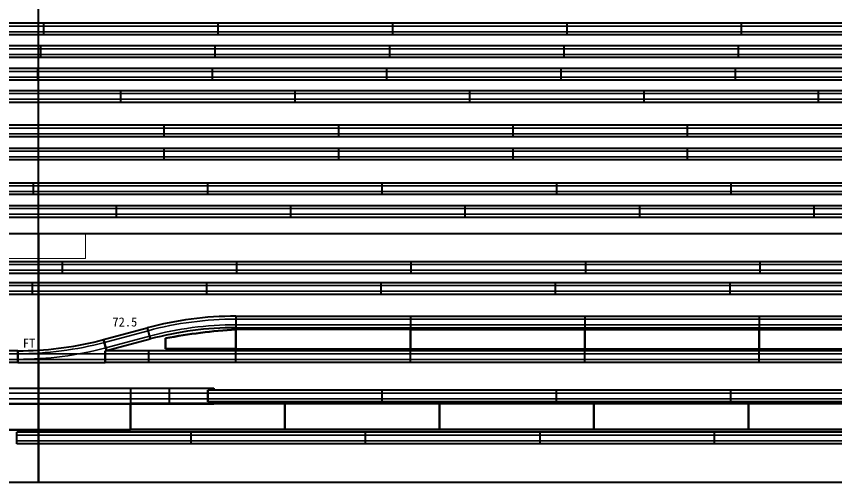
# Model space of a CAD drawing. Units: millimetres, scale not verified. Extents: x -3771 to 6012, y -4101 to 3321.
# Drawn here: x 1176 to 2490, y -301 to 448 of the extents above; entities that cross this region are included whole.
import ezdxf
from ezdxf.enums import TextEntityAlignment as Align

# ---------------------------------------------------------------- set-up
doc = ezdxf.new("R2010")
doc.units = ezdxf.units.MM
doc.header["$LTSCALE"] = 8
doc.linetypes.add('DASHED1', pattern=[1.8, 1.2, -0.6])
for name, color, linetype, lineweight in [('0-0', 7, 'Continuous', 40), ('0-7', 6, 'Continuous', 40), ('0-8', 7, 'Continuous', 40)]:
    doc.layers.add(name, color=color, linetype=linetype, lineweight=lineweight)
doc.layers.add('0-F', color=7, linetype='Continuous')
doc.styles.add('ＭＳ ゴシック', font='')
doc.styles.get('ＭＳ ゴシック').set_extended_font_data('MS Gothic')

msp = doc.modelspace()

# ---------------------------------------------------------------- linework, layer by layer
at = {"layer": '0-0'}
for p, q in [((1220.398, 437.039), (940.398, 437.039)), ((1500.398, 437.039), (1220.398, 437.039)), ((1220.398, 418.539), (1220.398, 437.039)), ((1220.398, 418.539), (1220.398, 437.039)), ((1780.398, 437.039), (1500.398, 437.039)), ((1500.398, 418.539), (1500.398, 437.039)), ((1500.398, 418.539), (1500.398, 437.039)), ((2060.398, 437.039), (1780.398, 437.039)), ((1780.398, 418.539), (1780.398, 437.039)), ((1780.398, 418.539), (1780.398, 437.039)), ((2340.398, 437.039), (2060.398, 437.039)), ((2060.398, 418.539), (2060.398, 437.039)), ((2060.398, 418.539), (2060.398, 437.039)), ((2620.398, 437.039), (2340.398, 437.039)), ((2340.398, 418.539), (2340.398, 437.039)), ((2340.398, 418.539), (2340.398, 437.039)), ((1220.398, 418.539), (940.398, 418.539)), ((1500.398, 418.539), (1220.398, 418.539)), ((1780.398, 418.539), (1500.398, 418.539)), ((2060.398, 418.539), (1780.398, 418.539)), ((2340.398, 418.539), (2060.398, 418.539)), ((2620.398, 418.539), (2340.398, 418.539)), ((1215.631, 400.735), (935.631, 400.735)), ((1495.631, 400.735), (1215.631, 400.735)), ((1215.631, 382.235), (1215.631, 400.735)), ((1215.631, 382.235), (1215.631, 400.735)), ((1775.631, 400.735), (1495.631, 400.735)), ((1495.631, 382.235), (1495.631, 400.735)), ((1495.631, 382.235), (1495.631, 400.735)), ((2055.631, 400.735), (1775.631, 400.735)), ((1775.631, 382.235), (1775.631, 400.735)), ((1775.631, 382.235), (1775.631, 400.735)), ((2335.631, 400.735), (2055.631, 400.735)), ((2055.631, 382.235), (2055.631, 400.735)), ((2055.631, 382.235), (2055.631, 400.735)), ((2615.631, 400.735), (2335.631, 400.735)), ((2335.631, 382.235), (2335.631, 400.735)), ((2335.631, 382.235), (2335.631, 400.735)), ((1215.631, 382.235), (935.631, 382.235)), ((1495.631, 382.235), (1215.631, 382.235)), ((1775.631, 382.235), (1495.631, 382.235)), ((2055.631, 382.235), (1775.631, 382.235)), ((2335.631, 382.235), (2055.631, 382.235)), ((2615.631, 382.235), (2335.631, 382.235)), ((1210.86, 364.5), (930.86, 364.5)), ((1490.86, 364.5), (1210.86, 364.5)), ((1210.86, 346), (1210.86, 364.5)), ((1210.86, 346), (1210.86, 364.5)), ((1770.86, 364.5), (1490.86, 364.5)), ((1490.86, 346), (1490.86, 364.5)), ((1490.86, 346), (1490.86, 364.5)), ((2050.86, 364.5), (1770.86, 364.5)), ((1770.86, 346), (1770.86, 364.5)), ((1770.86, 346), (1770.86, 364.5)), ((2330.86, 364.5), (2050.86, 364.5)), ((2050.86, 346), (2050.86, 364.5)), ((2050.86, 346), (2050.86, 364.5)), ((2610.86, 364.5), (2330.86, 364.5)), ((2330.86, 346), (2330.86, 364.5)), ((2330.86, 346), (2330.86, 364.5)), ((1210.86, 346), (930.86, 346)), ((1490.86, 346), (1210.86, 346)), ((1770.86, 346), (1490.86, 346)), ((2050.86, 346), (1770.86, 346)), ((2330.86, 346), (2050.86, 346)), ((2610.86, 346), (2330.86, 346)), ((1063.525, 328.981), (1343.525, 328.981)), ((1343.525, 328.981), (1343.525, 310.481)), ((1343.525, 328.981), (1623.525, 328.981)), ((1343.525, 328.981), (1343.525, 310.481)), ((1623.525, 328.981), (1623.525, 310.481)), ((1623.525, 328.981), (1903.525, 328.981)), ((1623.525, 328.981), (1623.525, 310.481)), ((1903.525, 328.981), (1903.525, 310.481)), ((1903.525, 328.981), (2183.525, 328.981)), ((1903.525, 328.981), (1903.525, 310.481)), ((2183.525, 328.981), (2183.525, 310.481)), ((2183.525, 328.981), (2463.525, 328.981)), ((2183.525, 328.981), (2183.525, 310.481)), ((2463.525, 328.981), (2463.525, 310.481)), ((2463.525, 328.981), (2743.525, 328.981)), ((2463.525, 328.981), (2463.525, 310.481)), ((1063.525, 310.481), (1343.525, 310.481)), ((1343.525, 310.481), (1623.525, 310.481)), ((1623.525, 310.481), (1903.525, 310.481)), ((1903.525, 310.481), (2183.525, 310.481)), ((2183.525, 310.481), (2463.525, 310.481)), ((2463.525, 310.481), (2743.525, 310.481)), ((1413.723, 273.283), (1133.723, 273.283)), ((1693.723, 273.283), (1413.723, 273.283)), ((1413.723, 254.783), (1413.723, 273.283)), ((1413.723, 254.783), (1413.723, 273.283)), ((1973.723, 273.283), (1693.723, 273.283)), ((1693.723, 254.783), (1693.723, 273.283)), ((1693.723, 254.783), (1693.723, 273.283)), ((2253.723, 273.283), (1973.723, 273.283)), ((1973.723, 254.783), (1973.723, 273.283)), ((1973.723, 254.783), (1973.723, 273.283)), ((2533.723, 273.283), (2253.723, 273.283)), ((2253.723, 254.783), (2253.723, 273.283)), ((2253.723, 254.783), (2253.723, 273.283)), ((1413.723, 254.783), (1133.723, 254.783)), ((1693.723, 254.783), (1413.723, 254.783)), ((1973.723, 254.783), (1693.723, 254.783)), ((2253.723, 254.783), (1973.723, 254.783)), ((2533.723, 254.783), (2253.723, 254.783)), ((1413.723, 236.283), (1133.723, 236.283)), ((1693.723, 236.283), (1413.723, 236.283)), ((1413.723, 217.783), (1413.723, 236.283)), ((1413.723, 217.783), (1413.723, 236.283)), ((1973.723, 236.283), (1693.723, 236.283)), ((1693.723, 217.783), (1693.723, 236.283)), ((1693.723, 217.783), (1693.723, 236.283)), ((2253.723, 236.283), (1973.723, 236.283)), ((1973.723, 217.783), (1973.723, 236.283)), ((1973.723, 217.783), (1973.723, 236.283)), ((2533.723, 236.283), (2253.723, 236.283)), ((2253.723, 217.783), (2253.723, 236.283)), ((2253.723, 217.783), (2253.723, 236.283)), ((1413.723, 217.783), (1133.723, 217.783)), ((1693.723, 217.783), (1413.723, 217.783)), ((1973.723, 217.783), (1693.723, 217.783)), ((2253.723, 217.783), (1973.723, 217.783)), ((2533.723, 217.783), (2253.723, 217.783)), ((1203.672, 180.585), (923.672, 180.585)), ((1483.672, 180.585), (1203.672, 180.585)), ((1203.672, 162.085), (1203.672, 180.585)), ((1203.672, 162.085), (1203.672, 180.585)), ((1763.672, 180.585), (1483.672, 180.585)), ((1483.672, 162.085), (1483.672, 180.585)), ((1483.672, 162.085), (1483.672, 180.585)), ((2043.672, 180.585), (1763.672, 180.585)), ((1763.672, 162.085), (1763.672, 180.585)), ((1763.672, 162.085), (1763.672, 180.585)), ((2323.672, 180.585), (2043.672, 180.585)), ((2043.672, 162.085), (2043.672, 180.585)), ((2043.672, 162.085), (2043.672, 180.585)), ((2603.672, 180.585), (2323.672, 180.585)), ((2323.672, 162.085), (2323.672, 180.585)), ((2323.672, 162.085), (2323.672, 180.585)), ((1203.672, 162.085), (923.672, 162.085)), ((1483.672, 162.085), (1203.672, 162.085)), ((1763.672, 162.085), (1483.672, 162.085)), ((2043.672, 162.085), (1763.672, 162.085)), ((2323.672, 162.085), (2043.672, 162.085)), ((2603.672, 162.085), (2323.672, 162.085)), ((1056.369, 144.299), (1336.369, 144.299)), ((1336.369, 144.299), (1336.369, 125.799)), ((1336.369, 144.299), (1616.369, 144.299)), ((1336.369, 144.299), (1336.369, 125.799)), ((1616.369, 144.299), (1616.369, 125.799)), ((1616.369, 144.299), (1896.369, 144.299)), ((1616.369, 144.299), (1616.369, 125.799)), ((1896.369, 144.299), (1896.369, 125.799)), ((1896.369, 144.299), (2176.369, 144.299)), ((1896.369, 144.299), (1896.369, 125.799)), ((2176.369, 144.299), (2176.369, 125.799)), ((2176.369, 144.299), (2456.369, 144.299)), ((2176.369, 144.299), (2176.369, 125.799)), ((2456.369, 144.299), (2456.369, 125.799)), ((2456.369, 144.299), (2736.369, 144.299)), ((2456.369, 144.299), (2456.369, 125.799)), ((1056.369, 125.799), (1336.369, 125.799)), ((1336.369, 125.799), (1616.369, 125.799)), ((1616.369, 125.799), (1896.369, 125.799)), ((1896.369, 125.799), (2176.369, 125.799)), ((2176.369, 125.799), (2456.369, 125.799)), ((2456.369, 125.799), (2736.369, 125.799)), ((969.689, 54.333), (1249.689, 54.333)), ((1249.689, 54.333), (1249.689, 35.833)), ((1249.689, 54.333), (1529.689, 54.333)), ((1249.689, 54.333), (1249.689, 35.833)), ((1529.689, 54.333), (1529.689, 35.833)), ((1529.689, 54.333), (1809.689, 54.333)), ((1529.689, 54.333), (1529.689, 35.833)), ((1809.689, 54.333), (1809.689, 35.833)), ((1809.689, 54.333), (2089.689, 54.333)), ((1809.689, 54.333), (1809.689, 35.833)), ((2089.689, 54.333), (2089.689, 35.833)), ((2089.689, 54.333), (2369.689, 54.333)), ((2089.689, 54.333), (2089.689, 35.833)), ((2369.689, 54.333), (2369.689, 35.833)), ((2369.689, 54.333), (2649.689, 54.333)), ((2369.689, 54.333), (2369.689, 35.833)), ((969.689, 35.833), (1249.689, 35.833)), ((1249.689, 35.833), (1529.689, 35.833)), ((1529.689, 35.833), (1809.689, 35.833)), ((1809.689, 35.833), (2089.689, 35.833)), ((2089.689, 35.833), (2369.689, 35.833)), ((2369.689, 35.833), (2649.689, 35.833)), ((921.382, 20.851), (1201.382, 20.851)), ((1201.382, 20.851), (1201.382, 2.351)), ((1201.382, 20.851), (1481.382, 20.851)), ((1201.382, 20.851), (1201.382, 2.351)), ((1481.382, 20.851), (1481.382, 2.351)), ((1481.382, 20.851), (1761.382, 20.851)), ((1481.382, 20.851), (1481.382, 2.351)), ((1761.382, 20.851), (1761.382, 2.351)), ((1761.382, 20.851), (2041.382, 20.851)), ((1761.382, 20.851), (1761.382, 2.351)), ((2041.382, 20.851), (2041.382, 2.351)), ((2041.382, 20.851), (2321.382, 20.851)), ((2041.382, 20.851), (2041.382, 2.351)), ((2321.382, 20.851), (2321.382, 2.351)), ((2321.382, 20.851), (2601.382, 20.851)), ((2321.382, 20.851), (2321.382, 2.351)), ((921.382, 2.351), (1201.382, 2.351)), ((1201.382, 2.351), (1481.382, 2.351)), ((1481.382, 2.351), (1761.382, 2.351)), ((1761.382, 2.351), (2041.382, 2.351)), ((2041.382, 2.351), (2321.382, 2.351)), ((2321.382, 2.351), (2601.382, 2.351))]:
    msp.add_line(p, q, dxfattribs=at)
at = {"layer": '0-0', "color": 2, "lineweight": 35}
for p, q in [((1220.398, 432.289), (940.398, 432.289)), ((1220.398, 423.289), (940.398, 423.289)), ((1500.398, 432.289), (1220.398, 432.289)), ((1500.398, 423.289), (1220.398, 423.289)), ((1780.398, 432.289), (1500.398, 432.289)), ((1780.398, 423.289), (1500.398, 423.289)), ((2060.398, 432.289), (1780.398, 432.289)), ((2060.398, 423.289), (1780.398, 423.289)), ((2340.398, 432.289), (2060.398, 432.289)), ((2340.398, 423.289), (2060.398, 423.289)), ((2620.398, 432.289), (2340.398, 432.289)), ((2620.398, 423.289), (2340.398, 423.289)), ((1215.631, 395.985), (935.631, 395.985)), ((1495.631, 395.985), (1215.631, 395.985)), ((1775.631, 395.985), (1495.631, 395.985)), ((2055.631, 395.985), (1775.631, 395.985)), ((2335.631, 395.985), (2055.631, 395.985)), ((2615.631, 395.985), (2335.631, 395.985)), ((1215.631, 386.985), (935.631, 386.985)), ((1495.631, 386.985), (1215.631, 386.985)), ((1775.631, 386.985), (1495.631, 386.985)), ((2055.631, 386.985), (1775.631, 386.985)), ((2335.631, 386.985), (2055.631, 386.985)), ((2615.631, 386.985), (2335.631, 386.985)), ((1210.86, 359.75), (930.86, 359.75)), ((1490.86, 359.75), (1210.86, 359.75)), ((1770.86, 359.75), (1490.86, 359.75)), ((2050.86, 359.75), (1770.86, 359.75)), ((2330.86, 359.75), (2050.86, 359.75)), ((2610.86, 359.75), (2330.86, 359.75)), ((1210.86, 350.75), (930.86, 350.75)), ((1490.86, 350.75), (1210.86, 350.75)), ((1770.86, 350.75), (1490.86, 350.75)), ((2050.86, 350.75), (1770.86, 350.75)), ((2330.86, 350.75), (2050.86, 350.75)), ((2610.86, 350.75), (2330.86, 350.75)), ((1063.525, 324.231), (1343.525, 324.231)), ((1343.525, 324.231), (1623.525, 324.231)), ((1623.525, 324.231), (1903.525, 324.231)), ((1903.525, 324.231), (2183.525, 324.231)), ((2183.525, 324.231), (2463.525, 324.231)), ((2463.525, 324.231), (2743.525, 324.231)), ((1063.525, 315.231), (1343.525, 315.231)), ((1343.525, 315.231), (1623.525, 315.231)), ((1623.525, 315.231), (1903.525, 315.231)), ((1903.525, 315.231), (2183.525, 315.231)), ((2183.525, 315.231), (2463.525, 315.231)), ((2463.525, 315.231), (2743.525, 315.231)), ((1413.723, 268.533), (1133.723, 268.533)), ((1693.723, 268.533), (1413.723, 268.533)), ((1973.723, 268.533), (1693.723, 268.533)), ((2253.723, 268.533), (1973.723, 268.533)), ((2533.723, 268.533), (2253.723, 268.533)), ((1413.723, 259.533), (1133.723, 259.533)), ((1693.723, 259.533), (1413.723, 259.533)), ((1973.723, 259.533), (1693.723, 259.533)), ((2253.723, 259.533), (1973.723, 259.533)), ((2533.723, 259.533), (2253.723, 259.533)), ((1413.723, 231.533), (1133.723, 231.533)), ((1693.723, 231.533), (1413.723, 231.533)), ((1973.723, 231.533), (1693.723, 231.533)), ((2253.723, 231.533), (1973.723, 231.533)), ((2533.723, 231.533), (2253.723, 231.533)), ((1413.723, 222.533), (1133.723, 222.533)), ((1693.723, 222.533), (1413.723, 222.533)), ((1973.723, 222.533), (1693.723, 222.533)), ((2253.723, 222.533), (1973.723, 222.533)), ((2533.723, 222.533), (2253.723, 222.533)), ((1203.672, 175.835), (923.672, 175.835)), ((1483.672, 175.835), (1203.672, 175.835)), ((1763.672, 175.835), (1483.672, 175.835)), ((2043.672, 175.835), (1763.672, 175.835)), ((2323.672, 175.835), (2043.672, 175.835)), ((2603.672, 175.835), (2323.672, 175.835)), ((1203.672, 166.835), (923.672, 166.835)), ((1483.672, 166.835), (1203.672, 166.835)), ((1763.672, 166.835), (1483.672, 166.835)), ((2043.672, 166.835), (1763.672, 166.835)), ((2323.672, 166.835), (2043.672, 166.835)), ((2603.672, 166.835), (2323.672, 166.835)), ((1056.369, 139.549), (1336.369, 139.549)), ((1336.369, 139.549), (1616.369, 139.549)), ((1616.369, 139.549), (1896.369, 139.549)), ((1896.369, 139.549), (2176.369, 139.549)), ((2176.369, 139.549), (2456.369, 139.549)), ((2456.369, 139.549), (2736.369, 139.549)), ((1056.369, 130.549), (1336.369, 130.549)), ((1336.369, 130.549), (1616.369, 130.549)), ((1616.369, 130.549), (1896.369, 130.549)), ((1896.369, 130.549), (2176.369, 130.549)), ((2176.369, 130.549), (2456.369, 130.549)), ((2456.369, 130.549), (2736.369, 130.549)), ((969.689, 49.583), (1249.689, 49.583)), ((969.689, 40.583), (1249.689, 40.583)), ((1249.689, 49.583), (1529.689, 49.583)), ((1249.689, 40.583), (1529.689, 40.583)), ((1529.689, 49.583), (1809.689, 49.583)), ((1529.689, 40.583), (1809.689, 40.583)), ((1809.689, 49.583), (2089.689, 49.583)), ((1809.689, 40.583), (2089.689, 40.583)), ((2089.689, 49.583), (2369.689, 49.583)), ((2089.689, 40.583), (2369.689, 40.583)), ((2369.689, 49.583), (2649.689, 49.583)), ((2369.689, 40.583), (2649.689, 40.583)), ((921.382, 16.101), (1201.382, 16.101)), ((1201.382, 16.101), (1481.382, 16.101)), ((1481.382, 16.101), (1761.382, 16.101)), ((1761.382, 16.101), (2041.382, 16.101)), ((2041.382, 16.101), (2321.382, 16.101)), ((2321.382, 16.101), (2601.382, 16.101)), ((921.382, 7.101), (1201.382, 7.101)), ((1201.382, 7.101), (1481.382, 7.101)), ((1481.382, 7.101), (1761.382, 7.101)), ((1761.382, 7.101), (2041.382, 7.101)), ((2041.382, 7.101), (2321.382, 7.101)), ((2321.382, 7.101), (2601.382, 7.101))]:
    msp.add_line(p, q, dxfattribs=at)
at = {"layer": '0-7'}
for p, q in [((1211.995, -300.563), (1211.995, 499.437)), ((-588.005, 99.437), (4811.995, 99.437)), ((1211.995, 99.437), (1211.995, -300.563)), ((3011.995, -300.563), (-588.005, -300.563))]:
    msp.add_line(p, q, dxfattribs=at)
at = {"layer": '0-7', "color": 4, "lineweight": 18}
for points in [[(1136.995, 99.437), (1136.995, 59.437), (1211.995, 59.437)], [(1286.995, 99.437), (1286.995, 59.437), (1211.995, 59.437)]]:
    msp.add_lwpolyline(points, dxfattribs=at)
at = {"layer": '0-8'}
for p, q in [((1528.743, -33.229), (1528.743, -51.729)), ((1528.743, -33.229), (1808.743, -33.229)), ((1528.743, -33.229), (1528.743, -51.729)), ((1808.743, -33.229), (1808.743, -51.729)), ((1808.743, -33.229), (2088.743, -33.229)), ((1808.743, -33.229), (1808.743, -51.729)), ((2088.743, -33.229), (2088.743, -51.729)), ((2088.743, -33.229), (2368.743, -33.229)), ((2088.743, -33.229), (2088.743, -51.729)), ((2368.743, -33.229), (2368.743, -51.729)), ((2368.743, -33.229), (2648.743, -33.229)), ((2368.743, -33.229), (2368.743, -51.729)), ((1316.298, -70.742), (1386.328, -51.978)), ((1386.328, -51.978), (1391.116, -69.848)), ((1386.328, -51.978), (1391.116, -69.848)), ((1528.743, -51.729), (1808.743, -51.729)), ((1808.743, -51.729), (2088.743, -51.729)), ((2088.743, -51.729), (2368.743, -51.729)), ((2368.743, -51.729), (2648.743, -51.729)), ((1321.086, -88.612), (1316.298, -70.742)), ((1316.298, -70.742), (1321.086, -88.612)), ((1321.086, -88.612), (1391.116, -69.848)), ((1178.692, -88.927), (1079.692, -88.927)), ((1178.692, -88.927), (1187.061, -88.795)), ((1178.692, -88.927), (1178.692, -107.427)), ((1178.692, -107.427), (1178.692, -88.927)), ((1321.086, -88.612), (1318.692, -88.927)), ((1318.692, -107.427), (1318.692, -88.927)), ((1388.692, -88.927), (1318.692, -88.927)), ((1318.692, -88.927), (1318.692, -107.427)), ((1388.692, -107.427), (1388.692, -88.927)), ((1528.692, -88.927), (1388.692, -88.927)), ((1388.692, -107.427), (1388.692, -88.927)), ((1808.692, -88.927), (1528.692, -88.927)), ((1528.692, -107.427), (1528.692, -88.927)), ((1528.692, -107.427), (1528.692, -88.927)), ((2088.692, -88.927), (1808.692, -88.927)), ((1808.692, -107.427), (1808.692, -88.927)), ((1808.692, -107.427), (1808.692, -88.927)), ((2368.692, -88.927), (2088.692, -88.927)), ((2088.692, -107.427), (2088.692, -88.927)), ((2088.692, -107.427), (2088.692, -88.927)), ((2648.692, -88.927), (2368.692, -88.927)), ((2368.692, -107.427), (2368.692, -88.927)), ((2368.692, -107.427), (2368.692, -88.927)), ((1178.692, -107.427), (1079.692, -107.427)), ((1178.692, -107.427), (1318.692, -107.427)), ((1388.692, -107.427), (1318.692, -107.427)), ((1528.692, -107.427), (1388.692, -107.427)), ((1808.692, -107.427), (1528.692, -107.427)), ((2088.692, -107.427), (1808.692, -107.427)), ((2368.692, -107.427), (2088.692, -107.427)), ((2648.692, -107.427), (2368.692, -107.427)), ((1111.353, -148.932), (1359.353, -148.932)), ((1359.353, -148.932), (1421.353, -148.932)), ((1359.353, -148.932), (1359.353, -173.932)), ((1421.353, -148.932), (1493.353, -148.932)), ((1421.353, -148.932), (1421.353, -173.932)), ((1493.353, -151.932), (1483.353, -152.182)), ((1763.353, -152.182), (1483.353, -152.182)), ((1483.353, -170.682), (1483.353, -152.182)), ((1483.353, -152.182), (1483.353, -170.682)), ((1493.353, -148.932), (1493.353, -151.932)), ((2043.353, -152.182), (1763.353, -152.182)), ((1763.353, -170.682), (1763.353, -152.182)), ((1763.353, -170.682), (1763.353, -152.182)), ((2323.353, -152.182), (2043.353, -152.182)), ((2043.353, -170.682), (2043.353, -152.182)), ((2043.353, -170.682), (2043.353, -152.182)), ((2603.353, -152.182), (2323.353, -152.182)), ((2323.353, -170.682), (2323.353, -152.182)), ((2323.353, -170.682), (2323.353, -152.182)), ((1763.353, -170.682), (1483.353, -170.682)), ((1483.353, -170.682), (1493.353, -170.932)), ((2043.353, -170.682), (1763.353, -170.682)), ((2323.353, -170.682), (2043.353, -170.682)), ((2603.353, -170.682), (2323.353, -170.682)), ((1111.353, -173.932), (1359.353, -173.932)), ((1359.353, -173.932), (1421.353, -173.932)), ((1421.353, -173.932), (1493.353, -173.932)), ((1493.353, -170.932), (1493.353, -173.932)), ((1456.87, -219.528), (1176.87, -219.528)), ((1176.87, -238.028), (1176.87, -219.528)), ((1176.87, -238.028), (1176.87, -219.528)), ((1736.87, -219.528), (1456.87, -219.528)), ((1456.87, -238.028), (1456.87, -219.528)), ((1456.87, -238.028), (1456.87, -219.528)), ((2016.87, -219.528), (1736.87, -219.528)), ((1736.87, -238.028), (1736.87, -219.528)), ((1736.87, -238.028), (1736.87, -219.528)), ((2296.87, -219.528), (2016.87, -219.528)), ((2016.87, -238.028), (2016.87, -219.528)), ((2016.87, -238.028), (2016.87, -219.528)), ((2576.87, -219.528), (2296.87, -219.528)), ((2296.87, -238.028), (2296.87, -219.528)), ((2296.87, -238.028), (2296.87, -219.528)), ((1456.87, -238.028), (1176.87, -238.028)), ((1736.87, -238.028), (1456.87, -238.028)), ((2016.87, -238.028), (1736.87, -238.028)), ((2296.87, -238.028), (2016.87, -238.028)), ((2576.87, -238.028), (2296.87, -238.028))]:
    msp.add_line(p, q, dxfattribs=at)
at = {"layer": '0-8', "color": 2, "lineweight": 35}
for p, q in [((1528.743, -37.979), (1808.743, -37.979)), ((1808.743, -37.979), (2088.743, -37.979)), ((2088.743, -37.979), (2368.743, -37.979)), ((2368.743, -37.979), (2648.743, -37.979)), ((1528.743, -46.979), (1808.743, -46.979)), ((1808.743, -46.979), (2088.743, -46.979)), ((2088.743, -46.979), (2368.743, -46.979)), ((2368.743, -46.979), (2648.743, -46.979)), ((1317.528, -75.331), (1387.557, -56.566)), ((1319.857, -84.024), (1389.887, -65.26)), ((1178.692, -93.677), (1079.692, -93.677)), ((1178.692, -102.677), (1079.692, -102.677)), ((1178.692, -93.677), (1318.692, -93.677)), ((1178.692, -102.677), (1318.692, -102.677)), ((1388.692, -93.677), (1318.692, -93.677)), ((1388.692, -102.677), (1318.692, -102.677)), ((1528.692, -93.677), (1388.692, -93.677)), ((1528.692, -102.677), (1388.692, -102.677)), ((1808.692, -93.677), (1528.692, -93.677)), ((1808.692, -102.677), (1528.692, -102.677)), ((2088.692, -93.677), (1808.692, -93.677)), ((2088.692, -102.677), (1808.692, -102.677)), ((2368.692, -93.677), (2088.692, -93.677)), ((2368.692, -102.677), (2088.692, -102.677)), ((2648.692, -93.677), (2368.692, -93.677)), ((2648.692, -102.677), (2368.692, -102.677)), ((1111.353, -156.932), (1359.353, -156.932)), ((1359.353, -156.932), (1421.353, -156.932)), ((1421.353, -156.932), (1483.353, -156.932)), ((1763.353, -156.932), (1483.353, -156.932)), ((2043.353, -156.932), (1763.353, -156.932)), ((2323.353, -156.932), (2043.353, -156.932)), ((2603.353, -156.932), (2323.353, -156.932)), ((1111.353, -165.932), (1359.353, -165.932)), ((1359.353, -165.932), (1421.353, -165.932)), ((1421.353, -165.932), (1483.353, -165.932)), ((1763.353, -165.932), (1483.353, -165.932)), ((2043.353, -165.932), (1763.353, -165.932)), ((2323.353, -165.932), (2043.353, -165.932)), ((2603.353, -165.932), (2323.353, -165.932)), ((1456.87, -224.278), (1176.87, -224.278)), ((1456.87, -233.278), (1176.87, -233.278)), ((1736.87, -224.278), (1456.87, -224.278)), ((1736.87, -233.278), (1456.87, -233.278)), ((2016.87, -224.278), (1736.87, -224.278)), ((2016.87, -233.278), (1736.87, -233.278)), ((2296.87, -224.278), (2016.87, -224.278)), ((2296.87, -233.278), (2016.87, -233.278)), ((2576.87, -224.278), (2296.87, -224.278)), ((2576.87, -233.278), (2296.87, -233.278))]:
    msp.add_line(p, q, dxfattribs=at)
at = {"layer": '0-8', "color": 5, "lineweight": 50}
for p, q in [((1528.743, -51.729), (1528.743, -88.729)), ((1528.743, -51.729), (1528.743, -88.729)), ((1808.692, -51.927), (1808.692, -88.927)), ((1808.743, -51.729), (1808.743, -88.729)), ((2088.692, -51.927), (2088.692, -88.927)), ((2088.692, -51.927), (2088.692, -88.927)), ((2368.692, -51.927), (2368.692, -88.927)), ((2368.692, -51.927), (2368.692, -88.927)), ((1528.743, -54.229), (1808.743, -54.229)), ((1808.692, -54.427), (2088.692, -54.427)), ((2088.692, -54.427), (2368.692, -54.427)), ((2368.692, -54.427), (2648.692, -54.427)), ((1415.743, -68.729), (1415.743, -85.729)), ((1528.743, -85.729), (1415.743, -85.729)), ((1808.743, -86.229), (1528.743, -86.229)), ((2088.692, -86.427), (1808.692, -86.427)), ((2368.692, -86.427), (2088.692, -86.427)), ((2648.692, -86.427), (2368.692, -86.427)), ((1111.353, -173.932), (1359.353, -173.932)), ((1359.353, -173.432), (1607.353, -173.432)), ((1359.353, -215.932), (1359.353, -173.932)), ((1607.353, -215.432), (1607.353, -173.432)), ((1607.353, -173.432), (1855.353, -173.432)), ((1607.353, -173.432), (1607.353, -215.432)), ((1855.353, -215.432), (1855.353, -173.432)), ((1855.353, -173.432), (2103.353, -173.432)), ((1855.353, -173.432), (1855.353, -215.432)), ((2103.353, -215.432), (2103.353, -173.432)), ((2103.353, -173.432), (2351.353, -173.432)), ((2103.353, -173.432), (2103.353, -215.432)), ((2351.353, -215.432), (2351.353, -173.432)), ((2351.353, -173.432), (2599.353, -173.432)), ((2351.353, -173.432), (2351.353, -215.432)), ((1111.353, -215.932), (1359.353, -215.932)), ((1359.353, -215.432), (1607.353, -215.432)), ((1607.353, -215.432), (1855.353, -215.432)), ((1855.353, -215.432), (2103.353, -215.432)), ((2103.353, -215.432), (2351.353, -215.432)), ((2351.353, -215.432), (2599.353, -215.432))]:
    msp.add_line(p, q, dxfattribs=at)
at = {"layer": '0-8', "color": 4, "linetype": 'DASHED1', "lineweight": 18}
for p, q in [((1359.353, -174.432), (1111.353, -174.432)), ((1607.353, -173.932), (1359.353, -173.932)), ((1855.353, -173.932), (1607.353, -173.932)), ((2103.353, -173.932), (1855.353, -173.932)), ((2351.353, -173.932), (2103.353, -173.932)), ((2599.353, -173.932), (2351.353, -173.932)), ((1359.353, -215.432), (1111.353, -215.432)), ((1607.353, -214.932), (1359.353, -214.932)), ((1855.353, -214.932), (1607.353, -214.932)), ((2103.353, -214.932), (1855.353, -214.932)), ((2351.353, -214.932), (2103.353, -214.932)), ((2599.353, -214.932), (2351.353, -214.932))]:
    msp.add_line(p, q, dxfattribs=at)
at = {"layer": '0-8'}
for centre, radius, start, end in [((1528.743, -583.479), 550.25, 90, 105), ((1528.743, -583.479), 531.75, 90, 105), ((1178.671, 442.889), 531.75, 270.90408, 285)]:
    msp.add_arc(centre, radius, start, end, dxfattribs=at)
at = {"layer": '0-8', "color": 2, "lineweight": 35}
for centre, radius, start, end in [((1528.743, -583.479), 545.5, 90, 105), ((1528.743, -583.479), 536.5, 90, 105), ((1178.671, 442.889), 536.5, 270.0022, 285), ((1178.671, 442.889), 545.5, 270.0022, 285)]:
    msp.add_arc(centre, radius, start, end, dxfattribs=at)
at = {"layer": '0-8', "color": 5, "lineweight": 50}
msp.add_arc((1582.707, -953.327), 900.217, 93.43666, 100.68855, dxfattribs=at)

# ---------------------------------------------------------------- texts
at = {"layer": '0-F', "style": 'ＭＳ ゴシック'}
for s, p in [('72.5', (1330.427, -54.219)), ('FT', (1186.562, -88.206))]:
    msp.add_text(s, height=14.66, dxfattribs=at).set_placement(p, align=Align.BOTTOM_LEFT)

doc.saveas('drawing.dxf')
